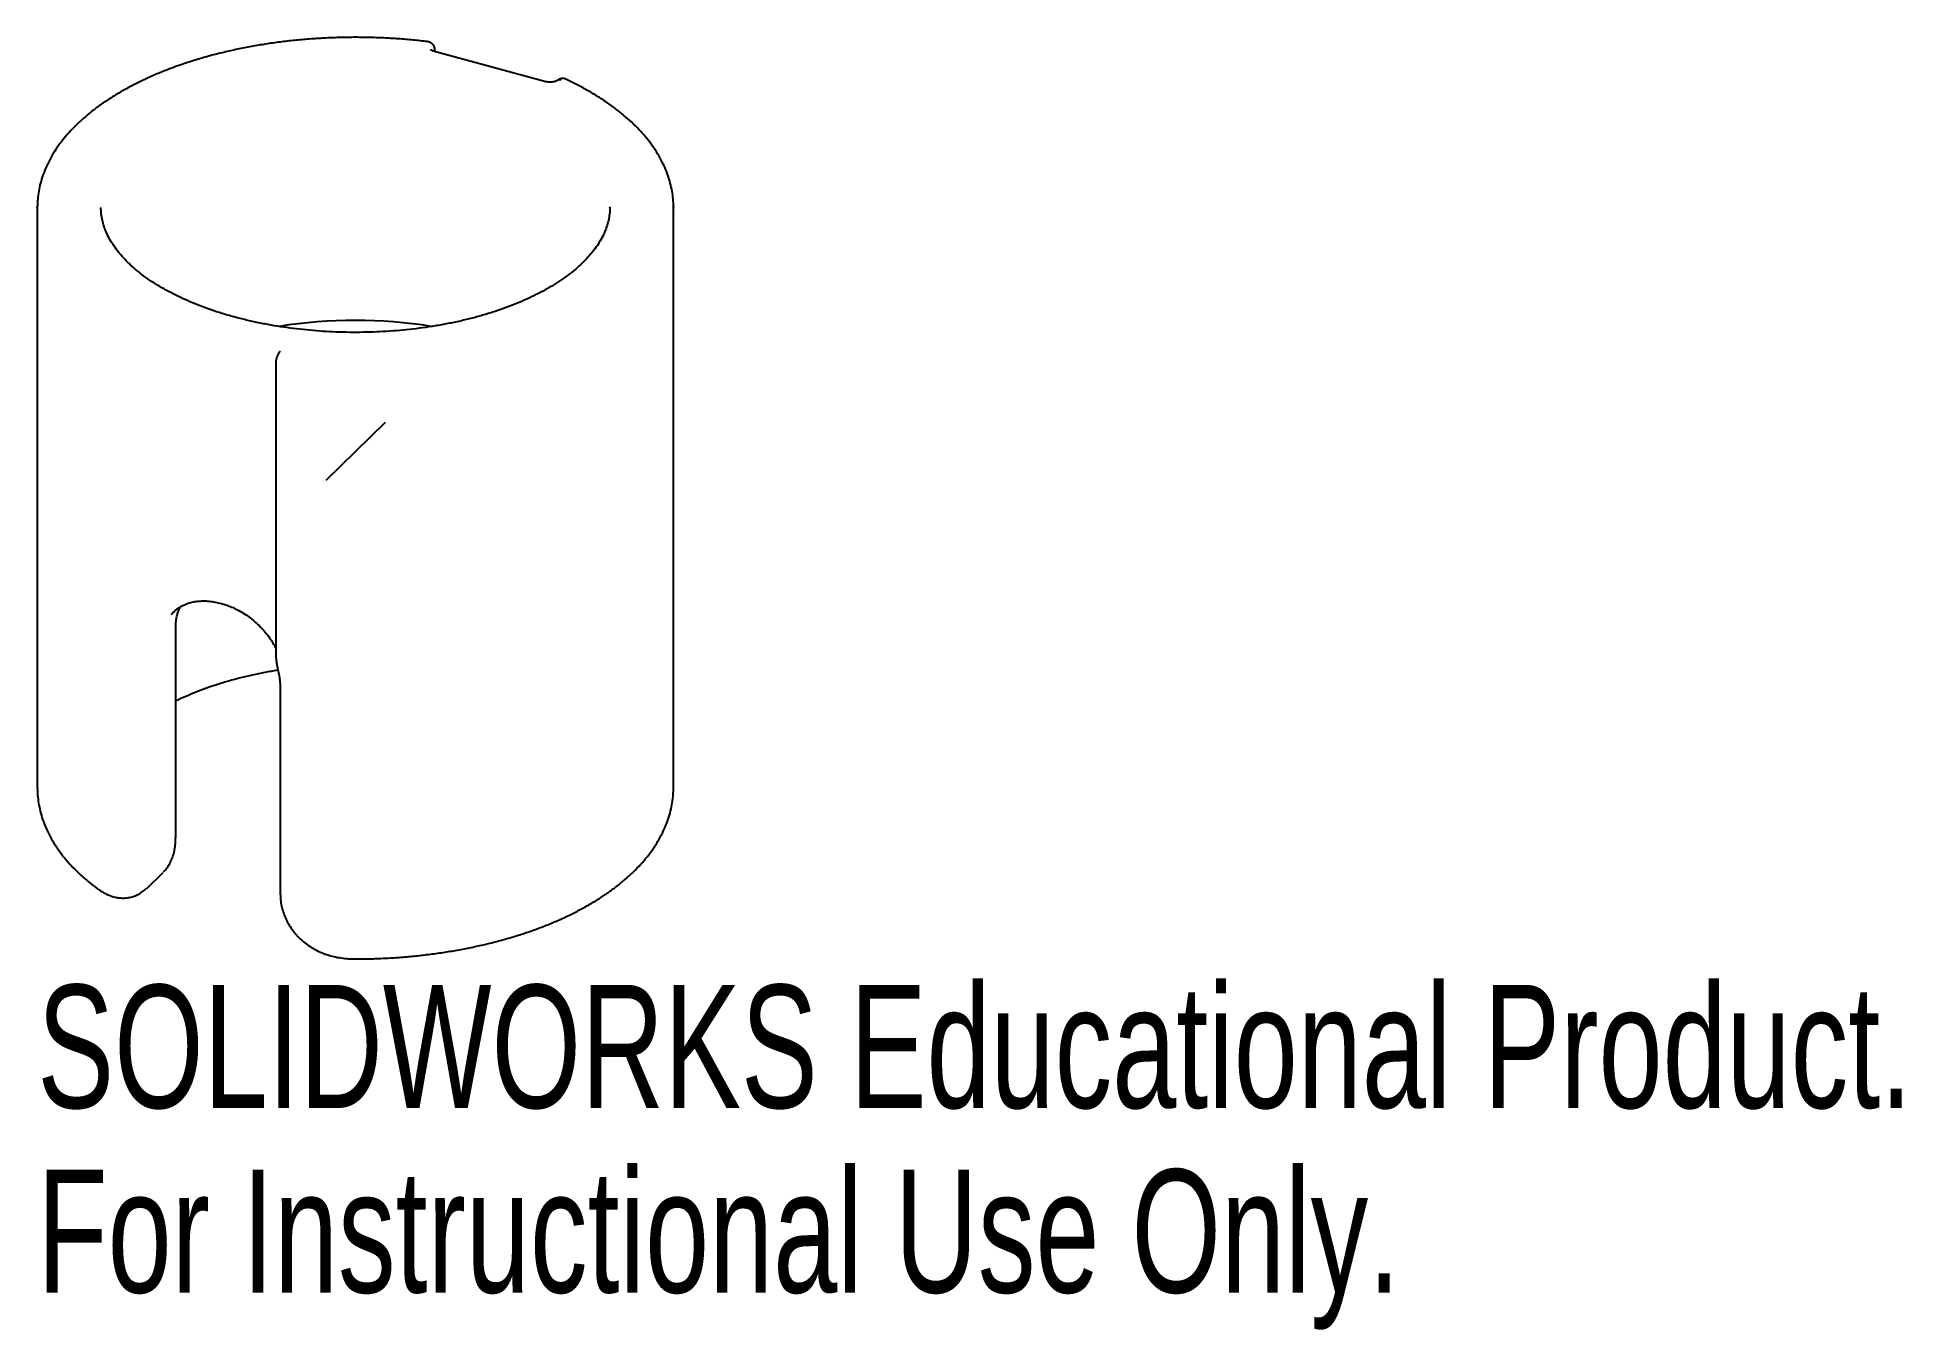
# Paper-space layout '_Trimetric' of a CAD drawing. Header units: millimetres. Extents: x -12.5 to 60.8, y -44.5 to 6.3.
import ezdxf

# ---------------------------------------------------------------- set-up
doc = ezdxf.new("R2010")
doc.units = ezdxf.units.MM
doc.linetypes.add('CENTERX2', pattern=[20.32, 12.7, -2.54, 2.54, -2.54])
doc.styles.add('SLDTEXTSTYLE0', font='TXT', dxfattribs={"width": 0.7})

psp = doc.layouts.new('_Trimetric')

# ---------------------------------------------------------------- linework, layer by layer
at = {"color": 7, "linetype": 'Continuous', "lineweight": 25}
for p, q in [((7.49, 4.51), (3.062, 5.714)), ((3.13, 5.695), (3.13, 5.702)), ((-12.5, -0.429), (-12.5, -0.395)), ((-12.5, -0.429), (-12.5, -23.217)), ((12.5, -23.217), (12.5, -0.429)), ((12.5, -0.429), (12.5, -0.462)), ((-3.13, -6.559), (-3.13, -17.921)), ((-5.327, -15.972), (-5.226, -16)), ((-7.146, -16.327), (-7.237, -16.424)), ((-7.062, -25.19), (-7.062, -16.961)), ((-2.959, -19.196), (-2.959, -27.425)), ((-8.203, -27.174), (-7.559, -26.545)), ((-8.205, -27.172), (-8.219, -27.188))]:
    psp.add_line(p, q, dxfattribs=at)
at = {"color": 7, "linetype": 'CENTERX2'}
psp.add_line((1.167, -8.878), (-1.167, -11.156), dxfattribs=at)
at = {"color": 7, "linetype": 'Continuous', "lineweight": 25, "flags": 128}
psp.add_lwpolyline([(10, -0.429), (10, -0.424), (10, -0.41)], dxfattribs=at)
at = {"color": 7, "linetype": 'Continuous', "lineweight": 25}
for centre, radius, start, end in [((8.02, 4.419), 0.162, 67.25246, 124.61475), ((0, -23.89), 19.025, 80.97759, 99.03794)]:
    psp.add_arc(centre, radius, start, end, dxfattribs=at)
for points, knots in [([(2.851, 6.078), (2.823, 6.082), (2.606, 6.109), (2.195, 6.152), (1.617, 6.199), (1.034, 6.232), (0.449, 6.25), (-0.136, 6.254), (-0.722, 6.243), (-1.306, 6.218), (-1.887, 6.179), (-2.463, 6.126), (-3.035, 6.058), (-3.6, 5.976), (-4.157, 5.88), (-4.706, 5.771), (-5.244, 5.648), (-5.771, 5.512), (-6.286, 5.363), (-6.787, 5.201), (-7.273, 5.026), (-7.744, 4.839), (-8.198, 4.64), (-8.635, 4.43), (-9.053, 4.208), (-9.451, 3.976), (-9.829, 3.733), (-10.186, 3.479), (-10.519, 3.217), (-10.83, 2.945), (-11.116, 2.664), (-11.378, 2.375), (-11.613, 2.08), (-11.822, 1.778), (-12.003, 1.471), (-12.157, 1.159), (-12.283, 0.844), (-12.38, 0.526), (-12.449, 0.207), (-12.491, -0.099), (-12.496, -0.298), (-12.498, -0.391)], [0, 0, 0, 0, 0.0037833, 0.0301514, 0.0565146, 0.0828728, 0.1092275, 0.1355805, 0.1619334, 0.1882875, 0.2146444, 0.2410057, 0.2673732, 0.2937486, 0.3201337, 0.3465302, 0.37294, 0.399365, 0.4258068, 0.4522674, 0.4787482, 0.5052507, 0.5317758, 0.5583238, 0.5848944, 0.6114857, 0.6380943, 0.6647144, 0.6913347, 0.7179398, 0.7445109, 0.7710245, 0.7974525, 0.8237645, 0.84993, 0.8759231, 0.9017266, 0.9273371, 0.9527671, 0.9780454, 1, 1, 1, 1]), ([(3.128, 5.701), (3.128, 5.72), (3.13, 5.774), (3.112, 5.852), (3.076, 5.934), (3.023, 6.001), (2.954, 6.05), (2.893, 6.076), (2.857, 6.076), (2.85, 6.077)], [0, 0, 0, 0, 0.110442, 0.307442, 0.475355, 0.637191, 0.79761, 0.959814, 1, 1, 1, 1]), ([(3.062, 5.714), (3.051, 5.717), (3.017, 5.727), (2.98, 5.745), (2.96, 5.76), (2.962, 5.758), (2.963, 5.757)], [0, 0, 0, 0, 0.190651, 0.544533, 0.852888, 1, 1, 1, 1]), ([(7.928, 4.552), (7.924, 4.55), (7.914, 4.542), (7.877, 4.524), (7.816, 4.505), (7.736, 4.491), (7.648, 4.487), (7.561, 4.494), (7.513, 4.505), (7.49, 4.51)], [0, 0, 0, 0, 0.0824636, 0.2218119, 0.368804, 0.5253147, 0.688497, 0.8543419, 1, 1, 1, 1]), ([(7.982, 4.588), (7.973, 4.583), (7.949, 4.57), (7.928, 4.553), (7.915, 4.542)], [0, 0, 0, 0, 0.385813, 1, 1, 1, 1]), ([(8.266, 4.603), (8.254, 4.609), (8.216, 4.629), (8.144, 4.637), (8.062, 4.625), (8.008, 4.607), (7.985, 4.59), (7.982, 4.588)], [0, 0, 0, 0, 0.127202, 0.432117, 0.70078, 0.964424, 1, 1, 1, 1]), ([(12.498, -0.466), (12.499, -0.452), (12.505, -0.333), (12.489, -0.107), (12.449, 0.211), (12.38, 0.526), (12.284, 0.839), (12.161, 1.15), (12.011, 1.456), (11.833, 1.759), (11.63, 2.057), (11.399, 2.35), (11.143, 2.636), (10.862, 2.915), (10.556, 3.186), (10.226, 3.449), (9.873, 3.703), (9.498, 3.947), (9.103, 4.18), (8.694, 4.401), (8.407, 4.538), (8.266, 4.605)], [0, 0, 0, 0, 0.006844, 0.060297, 0.113737, 0.167267, 0.221002, 0.275032, 0.329422, 0.384201, 0.439368, 0.494894, 0.550731, 0.606818, 0.663097, 0.719508, 0.776004, 0.832544, 0.889095, 0.945632, 1, 1, 1, 1]), ([(-4.769, -4.729), (-4.85, -4.707), (-5.083, -4.642), (-5.458, -4.526), (-5.89, -4.378), (-6.305, -4.218), (-6.702, -4.049), (-7.08, -3.87), (-7.438, -3.682), (-7.775, -3.486), (-8.09, -3.283), (-8.383, -3.073), (-8.653, -2.857), (-8.899, -2.636), (-9.121, -2.411), (-9.318, -2.182), (-9.491, -1.95), (-9.639, -1.715), (-9.762, -1.478), (-9.86, -1.239), (-9.934, -0.997), (-9.98, -0.753), (-10.001, -0.563), (-9.998, -0.455), (-9.997, -0.429)], [0, 0, 0, 0, 0.02506, 0.072726, 0.12035, 0.167922, 0.215439, 0.262899, 0.310302, 0.35765, 0.40495, 0.452214, 0.499461, 0.546712, 0.594004, 0.64139, 0.688947, 0.736768, 0.784973, 0.833696, 0.88307, 0.933186, 0.984038, 1, 1, 1, 1]), ([(9.997, -0.413), (9.998, -0.442), (10.002, -0.554), (9.981, -0.75), (9.933, -1), (9.857, -1.249), (9.754, -1.495), (9.626, -1.738), (9.472, -1.977), (9.293, -2.213), (9.09, -2.444), (8.863, -2.67), (8.612, -2.892), (8.337, -3.107), (8.04, -3.317), (7.721, -3.519), (7.38, -3.714), (7.019, -3.9), (6.638, -4.077), (6.238, -4.245), (5.821, -4.402), (5.387, -4.549), (4.938, -4.685), (4.476, -4.808), (4, -4.92), (3.513, -5.019), (3.016, -5.105), (2.511, -5.178), (1.999, -5.237), (1.481, -5.283), (0.958, -5.316), (0.433, -5.334), (-0.093, -5.339), (-0.619, -5.329), (-1.144, -5.306), (-1.665, -5.269), (-2.181, -5.218), (-2.692, -5.153), (-3.194, -5.076), (-3.688, -4.985), (-4.171, -4.881), (-4.53, -4.793), (-4.726, -4.74), (-4.769, -4.729)], [0, 0, 0, 0, 0.009388, 0.036432, 0.063396, 0.090073, 0.116364, 0.142265, 0.167827, 0.193124, 0.218226, 0.243196, 0.268082, 0.292921, 0.317741, 0.342557, 0.36738, 0.392221, 0.417084, 0.441973, 0.466888, 0.491829, 0.516796, 0.541787, 0.566799, 0.59183, 0.616879, 0.641942, 0.667018, 0.692103, 0.717197, 0.742296, 0.767398, 0.792501, 0.817603, 0.8427, 0.867791, 0.892873, 0.917944, 0.943001, 0.968043, 0.993066, 1, 1, 1, 1]), ([(-2.988, -6.114), (-3.005, -6.138), (-3.042, -6.192), (-3.084, -6.292), (-3.115, -6.404), (-3.131, -6.494), (-3.129, -6.544), (-3.128, -6.558)], [0, 0, 0, 0, 0.19677, 0.438697, 0.671866, 0.906433, 1, 1, 1, 1]), ([(-2.962, -6.077), (-2.964, -6.08), (-2.972, -6.09), (-2.982, -6.103), (-2.989, -6.113)], [0, 0, 0, 0, 0.2596086, 1, 1, 1, 1]), ([(-7.136, -16.32), (-7.097, -16.284), (-7.009, -16.202), (-6.851, -16.1), (-6.667, -16.01), (-6.468, -15.943), (-6.258, -15.9), (-6.037, -15.881), (-5.809, -15.886), (-5.572, -15.913), (-5.41, -15.952), (-5.327, -15.972)], [0, 0, 0, 0, 0.092198, 0.207402, 0.322153, 0.436115, 0.549179, 0.661416, 0.772991, 0.884084, 1, 1, 1, 1]), ([(-5.226, -16), (-5.185, -16.011), (-5.066, -16.046), (-4.867, -16.12), (-4.633, -16.229), (-4.403, -16.36), (-4.182, -16.51), (-3.97, -16.678), (-3.771, -16.862), (-3.585, -17.062), (-3.416, -17.273), (-3.295, -17.449), (-3.232, -17.554), (-3.215, -17.584)], [0, 0, 0, 0, 0.051832, 0.152897, 0.253983, 0.355042, 0.45609, 0.557138, 0.658185, 0.75922, 0.860232, 0.961205, 1, 1, 1, 1]), ([(-7.06, -16.963), (-7.06, -16.916), (-7.06, -16.799), (-7.042, -16.63), (-7.01, -16.456), (-6.965, -16.307), (-6.921, -16.195), (-6.888, -16.141), (-6.877, -16.122)], [0, 0, 0, 0, 0.1325, 0.327157, 0.520133, 0.711287, 0.901901, 1, 1, 1, 1]), ([(-3.215, -17.583), (-3.209, -17.591), (-3.176, -17.642), (-3.151, -17.701), (-3.13, -17.75)], [0, 0, 0, 0, 0.153487, 1, 1, 1, 1]), ([(-3.13, -17.92), (-3.129, -17.958), (-3.129, -18.053), (-3.116, -18.203), (-3.092, -18.375), (-3.063, -18.534), (-3.04, -18.632), (-3.03, -18.673)], [0, 0, 0, 0, 0.129976, 0.329181, 0.556763, 0.814617, 1, 1, 1, 1]), ([(-7.062, -19.811), (-7.055, -19.807), (-6.928, -19.742), (-6.663, -19.622), (-6.267, -19.455), (-5.851, -19.298), (-5.419, -19.151), (-4.971, -19.016), (-4.509, -18.892), (-4.035, -18.78), (-3.548, -18.682), (-3.218, -18.621), (-3.049, -18.596), (-3.048, -18.596)], [0, 0, 0, 0, 0.006345, 0.116153, 0.226098, 0.336184, 0.44641, 0.55677, 0.667255, 0.777854, 0.888556, 0.999349, 1, 1, 1, 1]), ([(-3.031, -18.673), (-3.026, -18.697), (-3.02, -18.722), (-3.014, -18.745), (-3.014, -18.746)], [0, 0, 0, 0, 0.9902762, 1, 1, 1, 1]), ([(-3.016, -18.748), (-3.014, -18.757), (-2.99, -18.838), (-2.967, -18.989), (-2.962, -19.128), (-2.959, -19.196)], [0, 0, 0, 0, 0.059028, 0.535736, 1, 1, 1, 1]), ([(-12.498, -23.214), (-12.499, -23.232), (-12.503, -23.358), (-12.485, -23.59), (-12.441, -23.91), (-12.368, -24.228), (-12.268, -24.544), (-12.14, -24.856), (-11.986, -25.165), (-11.805, -25.47), (-11.597, -25.77), (-11.363, -26.064), (-11.103, -26.352), (-10.817, -26.633), (-10.512, -26.901), (-10.274, -27.09), (-10.141, -27.188), (-10.118, -27.205)], [0, 0, 0, 0, 0.01221, 0.085098, 0.157982, 0.231028, 0.30441, 0.378265, 0.452691, 0.527735, 0.603397, 0.679634, 0.756369, 0.833513, 0.910966, 0.98479, 1, 1, 1, 1]), ([(-0.112, -29.946), (-0.009, -29.946), (0.29, -29.946), (0.783, -29.936), (1.366, -29.909), (1.946, -29.868), (2.523, -29.813), (3.093, -29.744), (3.658, -29.66), (4.214, -29.563), (4.761, -29.451), (5.298, -29.327), (5.824, -29.188), (6.338, -29.037), (6.838, -28.873), (7.323, -28.696), (7.793, -28.507), (8.245, -28.305), (8.681, -28.092), (9.097, -27.868), (9.494, -27.632), (9.871, -27.386), (10.225, -27.129), (10.558, -26.863), (10.866, -26.587), (11.151, -26.302), (11.41, -26.009), (11.642, -25.709), (11.848, -25.403), (12.026, -25.091), (12.177, -24.775), (12.298, -24.456), (12.392, -24.135), (12.457, -23.812), (12.494, -23.507), (12.497, -23.309), (12.498, -23.22)], [0, 0, 0, 0, 0.015869, 0.045925, 0.075986, 0.10605, 0.13612, 0.166199, 0.19629, 0.226394, 0.256514, 0.286653, 0.316813, 0.346997, 0.377207, 0.407445, 0.437712, 0.468012, 0.498342, 0.528703, 0.559092, 0.589503, 0.619926, 0.650345, 0.680737, 0.711075, 0.741325, 0.771449, 0.801406, 0.831156, 0.860669, 0.889928, 0.918934, 0.94771, 0.976298, 1, 1, 1, 1]), ([(-7.547, -26.529), (-7.54, -26.523), (-7.486, -26.474), (-7.4, -26.363), (-7.292, -26.196), (-7.204, -26.009), (-7.136, -25.806), (-7.09, -25.589), (-7.065, -25.383), (-7.065, -25.246), (-7.065, -25.189)], [0, 0, 0, 0, 0.0204779, 0.1593789, 0.3016546, 0.4466868, 0.5933895, 0.7395322, 0.8915156, 1, 1, 1, 1]), ([(-10.113, -27.202), (-10.048, -27.247), (-9.924, -27.332), (-9.732, -27.428), (-9.543, -27.497), (-9.356, -27.54), (-9.164, -27.559), (-8.97, -27.55), (-8.785, -27.514), (-8.611, -27.453), (-8.45, -27.369), (-8.319, -27.277), (-8.25, -27.208), (-8.223, -27.181)], [0, 0, 0, 0, 0.112532, 0.214556, 0.31228, 0.406, 0.496454, 0.594005, 0.688569, 0.771355, 0.859519, 0.945698, 1, 1, 1, 1]), ([(-2.949, -27.429), (-2.95, -27.454), (-2.952, -27.557), (-2.928, -27.742), (-2.879, -27.982), (-2.801, -28.22), (-2.698, -28.454), (-2.569, -28.679), (-2.416, -28.892), (-2.242, -29.091), (-2.048, -29.27), (-1.839, -29.428), (-1.614, -29.566), (-1.374, -29.684), (-1.117, -29.782), (-0.848, -29.858), (-0.567, -29.91), (-0.32, -29.938), (-0.167, -29.938), (-0.112, -29.938)], [0, 0, 0, 0, 0.018427, 0.07819, 0.139041, 0.20087, 0.263458, 0.32651, 0.389644, 0.452552, 0.515053, 0.57689, 0.637125, 0.69983, 0.763459, 0.82822, 0.894213, 0.961448, 1, 1, 1, 1])]:
    psp.add_open_spline(points, degree=3, knots=knots, dxfattribs=at)

# ---------------------------------------------------------------- texts
at = {"color": 7, "linetype": 'Continuous', "char_height": 4.83362, "attachment_point": 1, "style": 'SLDTEXTSTYLE0'}
for s, insert in [('SOLIDWORKS Educational Product.', (-12.5, -30.965)), ('For Instructional Use Only.', (-12.5, -38.216))]:
    psp.add_mtext(s, dxfattribs=dict(at, insert=insert))

doc.saveas('drawing.dxf')
